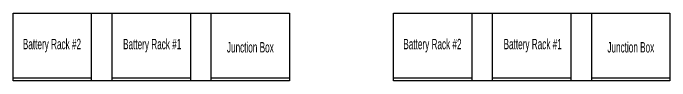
# Model space of a CAD drawing. Header units: millimetres. Extents: x 89978 to 501025, y -351975 to 837171.
# Drawn here: x 279650 to 285950, y 386500 to 387150 of the extents above; entities that cross this region are included whole.
import ezdxf
from ezdxf.enums import TextEntityAlignment as Align

# ---------------------------------------------------------------- set-up
doc = ezdxf.new("R2010")
doc.units = ezdxf.units.MM
doc.header["$LTSCALE"] = 150
doc.layers.add('------00 Switch Gear', color=3, linetype='Continuous')
doc.styles.add('ELEC', font='')
doc.styles.get('ELEC').set_extended_font_data('Dotum')

# ---------------------------------------------------------------- blocks, each defined once
blk = doc.blocks.new('A$C2e8f9a8b')
at = {"color": 0}
blk.add_line((30, 750), (30, 0), dxfattribs=at)
blk.add_lwpolyline([(650, 0), (0, 0), (0, 750), (650, 750)], close=True, dxfattribs=at)

msp = doc.modelspace()

# ---------------------------------------------------------------- linework, layer by layer
at = {"layer": '------00 Switch Gear', "elevation": 0}
for points in [[(282300, 387150), (282300, 386500), (279650, 386500), (279650, 387150)], [(285950, 387150), (285950, 386500), (283300, 386500), (283300, 387150)]]:
    msp.add_lwpolyline(points, close=True, dxfattribs=at)

# ---------------------------------------------------------------- block references
at = {"layer": '------00 Switch Gear', "rotation": 89.99999999999999}
for p in [(280400, 386500), (281350, 386500), (282300, 386500), (284050, 386500), (285000, 386500), (285950, 386500)]:
    msp.add_blockref('A$C2e8f9a8b', p, dxfattribs=at)

# ---------------------------------------------------------------- texts
at = {"layer": '------00 Switch Gear', "style": 'ELEC', "width": 0.6}
for s, p in [('Battery Rack #2', (280022.4, 386853)), ('Battery Rack #1', (280983.9, 386853)), ('Battery Rack #2', (283672.4, 386853)), ('Battery Rack #1', (284633.9, 386853)), ('Junction Box', (281925.4, 386822.4)), ('Junction Box', (285575.4, 386822.4))]:
    msp.add_text(s, height=100, dxfattribs=at).set_placement(p, align=Align.MIDDLE_CENTER)

doc.saveas('drawing.dxf')
